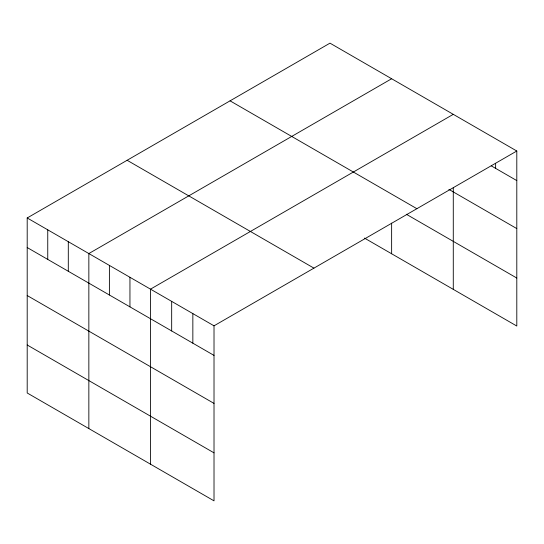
<?xml version="1.0" encoding="UTF-8"?>
<svg xmlns="http://www.w3.org/2000/svg" width="544" height="544" viewBox="0 0 544 544"><rect width="100%" height="100%" fill="white"/><g stroke="black" fill="none" stroke-linecap="round" stroke-linejoin="round"><path stroke-width="0.82" d="M516.8 151.014L214.016 325.822L214.016 500.847L27.2 392.986L27.2 217.967L329.984 43.153L516.8 151.014L516.8 326.033L364.473 238.095M391.632 78.751L88.849 253.558L88.849 428.577M453.281 114.342L150.498 289.15L150.498 464.175M491.246 165.845L516.8 180.594M448.875 189.373L516.8 228.589M230.064 100.844L416.881 208.699M406.307 214.248L516.8 278.038M127.119 160.276L313.936 268.138M27.2 217.967L214.016 325.822M27.2 247.547L214.016 355.402M27.2 295.542L214.016 403.403M27.2 344.991L214.016 452.853M495.625 163.302L495.625 168.368M453.281 187.782L453.281 289.367M391.632 223.156L391.632 253.769M192.848 313.596L192.848 343.182M171.673 301.376L171.673 330.956M129.948 277.284L129.948 306.87M109.398 265.424L109.398 295.004M68.299 241.692L68.299 271.272M47.75 229.826L47.75 259.413"/></g></svg>
